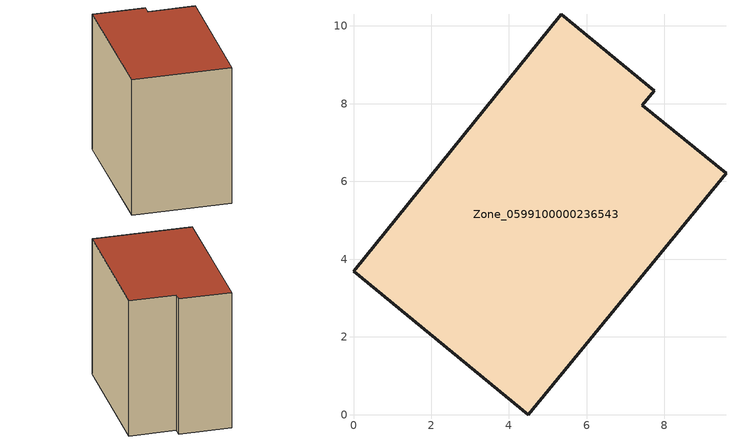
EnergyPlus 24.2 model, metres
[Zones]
Zone_0599100000236543
 floor ground (C_G): 0,3.68 5.34,10.3 7.75,8.34 7.43,7.96 9.59,6.21 4.5,0 z0
 wall outside (C_F): 4.5,0 9.59,6.21 7.43,7.96 7.75,8.34 5.34,10.3 0,3.68 4.5,0 z0:8.49
 roof outside (C_R): 5.34,10.3 0,3.68 4.5,0 9.59,6.21 7.43,7.96 7.75,8.34 z8.49
[BUILDING]
Pand.0599100000236543: North Axis=0; Terrain=City; Loads Convergence Tolerance Value=0.04; Temperature Convergence Tolerance Value=0.4; Solar Distribution=FullExterior; Maximum Number of Warmup Days=25; Minimum Number of Warmup Days=1
[Site:Location]
Rotterdam.The.Hague.AP_ZH_NLD Design_Conditions: Latitude=51.96; Longitude=4.45; Time Zone=1; Elevation=-4.5
[SITE:GROUNDTEMPERATURE:BUILDINGSURFACE]
18, 18, 18, 18, 18, 18, 18, 18, 18, 18, 18, 18
[MATERIAL] Thermal Absorptance=0.9; Solar Absorptance=0.7; Visible Absorptance=0.7
Name | Roughness | Thickness | Conductivity | Density | Specific Heat
G.TI.1946-1964 | MediumSmooth | 0.15 | 1 | 540 | 1210
F.TI.1946-1964 | Rough | 0.3 | 0.857143 | 1920 | 840
R.TI.1946-1964 | MediumRough | 0.2 | 0.277778 | 1500 | 1000
[CONSTRUCTION]
C_G: G.TI.1946-1964
C_F: F.TI.1946-1964
C_R: R.TI.1946-1964
[ZONE]
Zone_0599100000236543: Type=1; Multiplier=1; Ceiling Height=Autocalculate; Volume=Autocalculate; Floor Area=autocalculate; Part of Total Floor Area=Yes
[ZONEINFILTRATION:DESIGNFLOWRATE]
Infil_Zone_0599100000236543: Zone or ZoneList or Space or SpaceList=Zone_0599100000236543; Schedule=AlwaysOn; Design Flow Rate Calculation Method=Flow/Area; Flow Rate per Floor Area=0.003; Constant Term Coefficient=1; Temperature Term Coefficient=0; Velocity Term Coefficient=0; Velocity Squared Term Coefficient=0
[HVACTEMPLATE:ZONE:IDEALLOADSAIRSYSTEM]
Zone_0599100000236543: Maximum Heating Supply Air Temperature=50; Minimum Cooling Supply Air Temperature=13; Maximum Heating Supply Air Humidity Ratio=0.0156; Minimum Cooling Supply Air Humidity Ratio=0.0077; Heating Limit=NoLimit; Cooling Limit=NoLimit; Dehumidification Control Type=ConstantSensibleHeatRatio; Cooling Sensible Heat Ratio=0.7; Dehumidification Setpoint=60; Humidification Control Type=None; Humidification Setpoint=30; Outdoor Air Method=None; Outdoor Air Flow Rate per Person=0.00944; Outdoor Air Flow Rate per Zone Floor Area=0; Outdoor Air Flow Rate per Zone=0; Demand Controlled Ventilation Type=None; Outdoor Air Economizer Type=NoEconomizer; Heat Recovery Type=None; Sensible Heat Recovery Effectiveness=0.7; Latent Heat Recovery Effectiveness=0.65
[ZONECONTROL:THERMOSTAT]
ThermostatControl_Zone_0599100000236543: Zone or ZoneList=Zone_0599100000236543; Control Type Schedule=DualSetpointControlType; Control 1=Thermostat_Zone_0599100000236543; Temperature Difference Between Cutout And Setpoint=0
[THERMOSTATSETPOINT:DUALSETPOINT]
Thermostat_Zone_0599100000236543: Heating Setpoint Temperature Schedule=HeatingSetpoint_Zone_0599100000236543; Cooling Setpoint Temperature Schedule=CoolingSetpoint_Zone_0599100000236543
[SCHEDULE:COMPACT]
HeatingSetpoint_Zone_0599100000236543: Through: 12/31, For: AllDays, Until: 24:00, 21
CoolingSetpoint_Zone_0599100000236543: Through: 12/31, For: AllDays, Until: 24:00, 24
DualSetpointControlType: Through: 12/31, For: AllDays, Until: 24:00, 4
AlwaysOn: Through: 12/31, For: AllDays, Until: 24:00, 1
